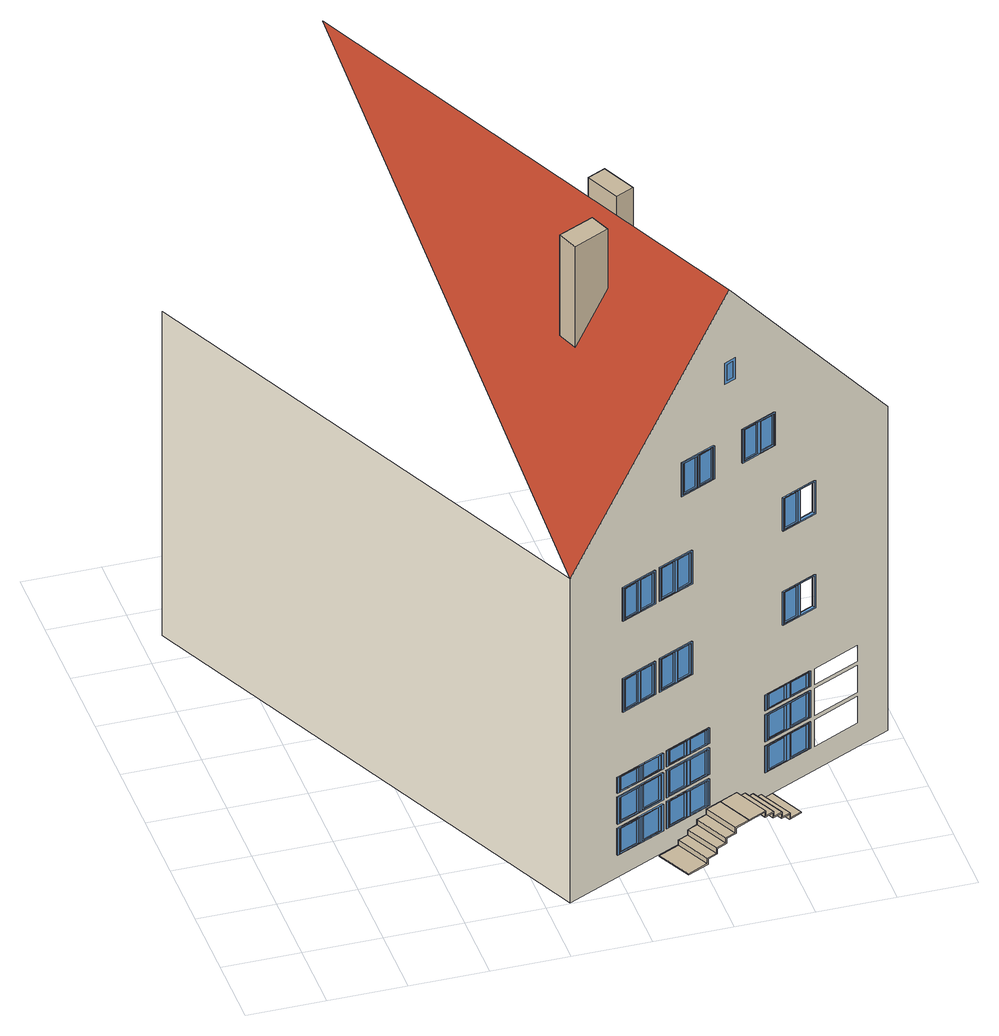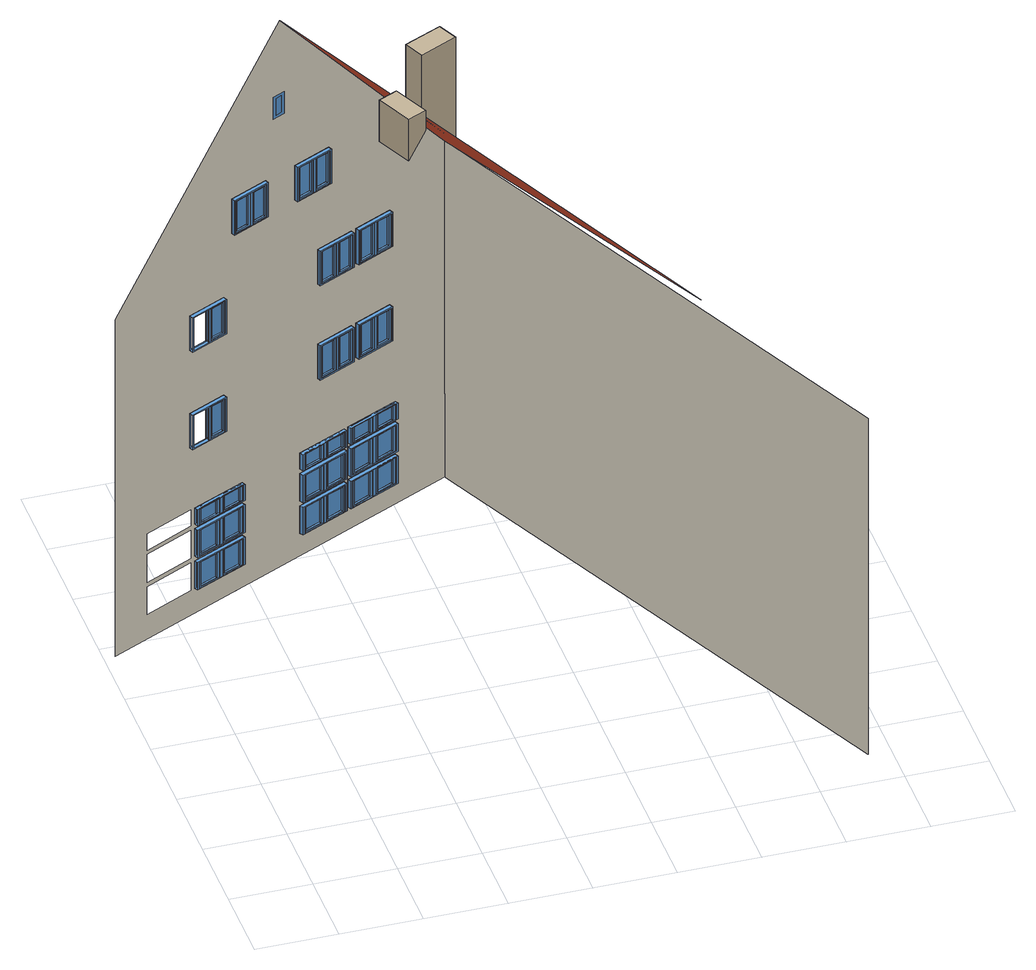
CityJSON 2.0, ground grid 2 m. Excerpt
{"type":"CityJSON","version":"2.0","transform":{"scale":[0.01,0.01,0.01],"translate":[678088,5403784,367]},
"CityObjects":{
"building1":{"type":"Building","attributes":{"dataAvailable":"Sufficient","measuredHeight":16.65},"children":["building1-1","building1-2","building1-3"],"geometry":[{"type":"MultiSurface","lod":"3","boundaries":[[[0,1,2,3]],[[4,5,6,7]],[[8,9,10,11]],[[12,13,14,15]],[[16,17,18,19]],[[20,21,22,23]],[[24,25,26,27]],[[28,29,30,31]],[[32,33,34,35]],[[36,37,38,39]],[[40,41,42,43]],[[44,45,46,47]],[[48,49,50,51]],[[52,53,54,55]],[[56,57,58,59]],[[60,61,62,63]],[[64,65,66,67]],[[68,69,70,71]],[[72,73,74,75]],[[76,77,78,79]],[[80,81,82,83]],[[19,18,84,85]],[[86,87,17,16]],[[23,22,88,89]],[[90,91,21,20]],[[27,26,92,93]],[[94,95,25,24]],[[86,16,19,85],[96,97,41,42]],[[90,20,23,89],[98,99,45,46]],[[94,24,27,93],[100,101,49,50]],[[43,42,96,102]],[[103,97,41,40]],[[47,46,98,104]],[[105,99,45,44]],[[51,50,100,106]],[[107,101,49,48]],[[108,30,29,109],[103,40,43,102]],[[110,34,33,111],[105,44,47,104]],[[112,38,37,113],[107,48,51,106]],[[102,103,40,43]],[[104,105,44,47]],[[106,107,48,51]],[[114,109,29,28]],[[31,30,108,115]],[[116,111,33,32]],[[35,34,110,117]],[[118,113,37,36]],[[39,38,112,119]],[[63,62,120,121]],[[122,123,61,60]],[[67,66,124,125]],[[126,127,65,64]],[[122,60,63,121],[128,129,77,78]],[[126,64,67,125],[130,131,81,82]],[[79,78,128,132]],[[133,129,77,76]],[[83,82,130,134]],[[135,131,81,80]],[[132,133,76,79]],[[134,135,80,83]],[[136,70,69,137],[133,76,79,132]],[[138,74,73,139],[135,80,83,134]],[[140,137,69,68]],[[71,70,136,141]],[[142,139,73,72]],[[75,74,138,143]],[[132,128,129,133]],[[134,130,131,135]],[[102,96,97,103]],[[104,98,99,105]],[[106,100,101,107]],[[120,123,122,121]],[[124,127,126,125]],[[141,136,137,140]],[[143,138,139,142]],[[144,145,123,120]],[[146,147,127,124]],[[148,52,55,149],[61,123,145,150,151,144,120,62]],[[152,56,59,153],[65,127,147,154,155,146,124,66]],[[84,87,86,85]],[[88,91,90,89]],[[92,95,94,93]],[[156,149,55,54]],[[53,52,148,157]],[[158,153,59,58]],[[57,56,152,159]],[[115,108,109,114]],[[117,110,111,116]],[[119,112,113,118]],[[157,53,54,156],[160,161,162,140,68,71,141,163]],[[159,57,58,158],[164,165,166,142,72,75,143,167]],[[163,141,140,162]],[[167,143,142,166]],[[145,144,168,169]],[[147,146,170,171]],[[172,173,87,84]],[[174,175,91,88]],[[176,177,95,92]],[[178,4,7,179],[17,87,173,180,181,172,84,18]],[[182,8,11,183],[21,91,175,184,185,174,88,22]],[[186,12,15,187],[25,95,177,188,189,176,92,26]],[[162,190,191,163]],[[166,192,193,167]],[[5,4,178,194]],[[195,179,7,6]],[[9,8,182,196]],[[197,183,11,10]],[[13,12,186,198]],[[199,187,15,14]],[[200,115,114,201]],[[202,117,116,203]],[[204,119,118,205]],[[194,5,6,195],[206,207,201,114,28,31,115,200]],[[196,9,10,197],[208,209,203,116,32,35,117,202]],[[198,13,14,199],[210,211,205,118,36,39,119,204]],[[173,172,212,213]],[[175,174,214,215]],[[177,176,216,217]],[[201,218,219,200]],[[203,220,221,202]],[[205,222,223,204]],[[224,225,226,227]],[[228,229,230,231]],[[232,233,234,235]],[[236,237,238,239]],[[240,241,242,243]],[[244,150,145,169]],[[245,154,147,171]],[[168,144,151,246]],[[170,146,155,247]],[[246,244,169,168],[248,249,226,225]],[[247,245,171,170],[250,251,230,229]],[[227,226,249,252]],[[231,230,251,253]],[[227,224,254,252]],[[231,228,255,253]],[[191,190,256,257],[227,224,254,252]],[[193,192,258,259],[231,228,255,253]],[[161,256,190,162]],[[163,191,257,160]],[[165,258,192,166]],[[167,193,259,164]],[[212,172,181,260]],[[261,180,173,213]],[[214,174,185,262]],[[263,184,175,215]],[[216,176,189,264]],[[265,188,177,217]],[[260,261,213,212],[266,267,234,233]],[[262,263,215,214],[268,269,238,237]],[[264,265,217,216],[270,271,242,241]],[[235,234,267,272]],[[239,238,269,273]],[[243,242,271,274]],[[219,218,275,276],[235,232,277,272]],[[221,220,278,279],[239,236,280,273]],[[223,222,281,282],[243,240,283,274]],[[235,232,277,272]],[[239,236,280,273]],[[243,240,283,274]],[[207,275,218,201]],[[209,278,220,203]],[[211,281,222,205]],[[200,219,276,206]],[[202,221,279,208]],[[204,223,282,210]],[[246,151,150,244]],[[247,155,154,245]],[[160,257,256,161]],[[164,259,258,165]],[[284,285,2]],[[149,156,157,148]],[[153,158,159,152]],[[286,287,288,289]],[[290,291,292,293]],[[294,295,296,297]],[[298,299,300,301]],[[260,181,180,261]],[[262,185,184,263]],[[264,189,188,265]],[[302,303,304,305]],[[306,307,308,309]],[[206,276,275,207]],[[208,279,278,209]],[[210,282,281,211]],[[310,311,312,313]],[[314,315,316,317]],[[179,195,194,178]],[[183,197,196,182]],[[187,199,198,186]],[[318,319,320,321]],[[322,323,324,325]],[[326,327,328,329]],[[330,331,295,294]],[[332,333,299,298]],[[297,296,334,335]],[[301,300,336,337]],[[330,294,297,335],[338,339,311,312]],[[332,298,301,337],[340,341,315,316]],[[313,312,338,342]],[[343,339,311,310]],[[317,316,340,344]],[[345,341,315,314]],[[346,347,348,349]],[[350,351,352,353]],[[354,355,356,357]],[[342,343,310,313]],[[344,345,314,317]],[[358,304,303,359],[343,310,313,342]],[[360,308,307,361],[345,314,317,344]],[[362,359,303,302]],[[305,304,358,363]],[[364,361,307,306]],[[309,308,360,365]],[[366,367,368,369]],[[370,371,372,373]],[[374,375,376,377]],[[378,379,380,381]],[[382,383,384,385]],[[386,387,388,389]],[[342,338,339,343]],[[344,340,341,345]],[[334,331,330,335]],[[336,333,332,337]],[[363,358,359,362]],[[365,360,361,364]],[[390,391,331,334]],[[392,393,333,336]],[[394,286,289,395],[295,331,391,396,397,390,334,296]],[[398,290,293,399],[299,333,393,400,401,392,336,300]],[[402,395,289,288]],[[287,286,394,403]],[[404,399,293,292]],[[291,290,398,405]],[[406,363,362,407]],[[403,287,288,402],[408,409,407,362,302,305,363,406]],[[410,365,364,411]],[[405,291,292,404],[412,413,411,364,306,309,365,410]],[[391,390,414,415]],[[393,392,416,417]],[[407,418,419,406]],[[411,420,421,410]],[[349,348,422,423]],[[424,425,347,346]],[[353,352,426,427]],[[428,429,351,350]],[[357,356,430,431]],[[432,433,355,354]],[[424,346,349,423],[434,435,379,380]],[[428,350,353,427],[436,437,383,384]],[[432,354,357,431],[438,439,387,388]],[[381,380,434,440]],[[441,435,379,378]],[[385,384,436,442]],[[443,437,383,382]],[[389,388,438,444]],[[445,439,387,386]],[[446,368,367,447],[441,378,381,440]],[[448,372,371,449],[443,382,385,442]],[[450,376,375,451],[445,386,389,444]],[[440,441,378,381]],[[442,443,382,385]],[[444,445,386,389]],[[452,447,367,366]],[[453,449,371,370]],[[454,451,375,374]],[[369,368,446,455]],[[373,372,448,456]],[[377,376,450,457]],[[458,459,460,461]],[[462,463,464,465]],[[466,467,468,469]],[[470,471,472,473]],[[474,475,476,477]],[[478,396,391,415]],[[414,390,397,479]],[[480,400,393,417]],[[416,392,401,481]],[[479,478,415,414],[482,483,460,459]],[[481,480,417,416],[484,485,464,463]],[[461,460,483,486]],[[465,464,485,487]],[[461,458,488,486]],[[465,462,489,487]],[[419,418,490,491],[461,458,488,486]],[[421,420,492,493],[465,462,489,487]],[[409,490,418,407]],[[406,419,491,408]],[[413,492,420,411]],[[410,421,493,412]],[[440,434,435,441]],[[442,436,437,443]],[[444,438,439,445]],[[494,495,496,497]],[[422,425,424,423]],[[426,429,428,427]],[[430,433,432,431]],[[455,446,447,452]],[[456,448,449,453]],[[457,450,451,454]],[[498,318,321,499],[347,425,500,501,502,503,422,348]],[[503,500,425,422]],[[504,322,325,505],[351,429,506,507,508,509,426,352]],[[509,506,429,426]],[[510,326,329,511],[355,433,512,513,514,515,430,356]],[[515,512,433,430]],[[319,318,498,516]],[[517,499,321,320]],[[323,322,504,518]],[[519,505,325,324]],[[327,326,510,520]],[[521,511,329,328]],[[516,319,320,517],[522,523,524,452,366,369,455,525]],[[525,455,452,524]],[[518,323,324,519],[526,527,528,453,370,373,456,529]],[[529,456,453,528]],[[520,327,328,521],[530,531,532,454,374,377,457,533]],[[533,457,454,532]],[[500,503,534,535]],[[506,509,536,537]],[[512,515,538,539]],[[524,540,541,525]],[[528,542,543,529]],[[532,544,545,533]],[[546,547,471,470]],[[473,472,548,549]],[[546,470,473,549],[550,551,495,496]],[[552,551,495,494]],[[497,496,550,553]],[[553,552,494,497]],[[554,476,475,555],[552,494,497,553]],[[556,555,475,474]],[[477,476,554,557]],[[479,397,396,478]],[[481,401,400,480]],[[408,491,490,409]],[[412,493,492,413]],[[558,559,560,561]],[[562,563,564,565]],[[566,567,568,569]],[[395,402,403,394]],[[399,404,405,398]],[[553,550,551,552]],[[548,547,546,549]],[[557,554,555,556]],[[570,571,547,548]],[[572,466,469,573],[471,547,571,574,575,570,548,472]],[[467,466,572,576]],[[577,573,469,468]],[[534,503,502,578]],[[579,501,500,535]],[[536,509,508,580]],[[581,507,506,537]],[[538,515,514,582]],[[583,513,512,539]],[[578,579,535,534],[584,585,560,559]],[[580,581,537,536],[586,587,564,563]],[[582,583,539,538],[588,589,568,567]],[[590,557,556,591]],[[576,467,468,577],[592,593,591,556,474,477,557,590]],[[561,560,585,594]],[[565,564,587,595]],[[569,568,589,596]],[[541,540,597,598],[561,558,599,594]],[[561,558,599,594]],[[543,542,600,601],[565,562,602,595]],[[565,562,602,595]],[[545,544,603,604],[569,566,605,596]],[[569,566,605,596]],[[523,597,540,524]],[[525,541,598,522]],[[527,600,542,528]],[[529,543,601,526]],[[531,603,544,532]],[[533,545,604,530]],[[571,570,606,607]],[[591,608,609,590]],[[610,611,612,613]],[[614,574,571,607]],[[606,570,575,615]],[[615,614,607,606],[616,617,612,611]],[[613,612,617,618]],[[609,608,619,620],[613,610,621,618]],[[613,610,621,618]],[[593,619,608,591]],[[590,609,620,592]],[[578,502,501,579]],[[580,508,507,581]],[[582,514,513,583]],[[522,598,597,523]],[[526,601,600,527]],[[530,604,603,531]],[[499,517,516,498]],[[505,519,518,504]],[[511,521,520,510]],[[615,575,574,614]],[[592,620,619,593]],[[573,577,576,572]],[[622,623,284,2,1],[577,468,467,576],[159,158,58,57],[292,291,405,404],[624,625,626,627],[628,629,630,631],[632,633,634,635],[156,54,53,157],[287,403,402,288],[636,637,638,639],[198,199,14,13],[323,518,519,324],[10,9,196,197],[319,516,517,320],[195,6,5,194],[521,328,327,520],[640,641,642,643],[644,645,646,647],[648,649,650,651],[652,653,654,655],[656,657,658,659],[660,661,662,663]],[[664,665,666,667]],[[633,632,635,634],[665,664,667,666]],[[668,625,624,669]],[[670,671,672,673]],[[674,675,676,677]],[[678,679,680,681]],[[673,672,682,683]],[[684,685,671,670]],[[684,670,673,683],[686,687,679,680]],[[681,680,686,688]],[[689,687,679,678]],[[690,676,675,691],[689,678,681,688]],[[688,689,678,681]],[[692,691,675,674]],[[677,676,690,693]],[[688,686,687,689]],[[682,685,684,683]],[[693,690,691,692]],[[694,695,685,682]],[[696,668,669,697],[671,685,695,698,699,694,682,672]],[[625,668,696,626]],[[627,697,669,624]],[[626,625,624,627],[700,701,702,692,674,677,693,703]],[[703,693,692,702]],[[695,694,704,705]],[[702,706,707,703]],[[708,709,710,711]],[[712,644,647,713]],[[714,650,649,715]],[[716,642,641,717]],[[718,698,695,705]],[[704,694,699,719]],[[719,718,705,704],[720,721,710,709]],[[711,710,721,722]],[[707,706,723,724],[711,708,725,722]],[[711,708,725,722]],[[726,727,728,729]],[[730,731,732,733]],[[734,735,736,737]],[[701,723,706,702]],[[703,707,724,700]],[[738,739,740,741]],[[742,743,744,745]],[[746,747,748,749]],[[750,751,752,753]],[[754,755,756,757]],[[758,759,760,761]],[[719,699,698,718]],[[700,724,723,701]],[[697,627,626,696]],[[729,728,762,763]],[[764,765,727,726]],[[733,732,766,767]],[[768,769,731,730]],[[737,736,770,771]],[[772,773,735,734]],[[764,726,729,763],[774,775,751,752]],[[768,730,733,767],[776,777,755,756]],[[772,734,737,771],[778,779,759,760]],[[753,752,774,780]],[[757,756,776,781]],[[761,760,778,782]],[[783,775,751,750]],[[784,777,755,754]],[[785,779,759,758]],[[780,783,750,753]],[[781,784,754,757]],[[782,785,758,761]],[[786,740,739,787],[783,750,753,780]],[[788,744,743,789],[784,754,757,781]],[[790,748,747,791],[785,758,761,782]],[[792,787,739,738]],[[741,740,786,793]],[[794,789,743,742]],[[745,744,788,795]],[[796,791,747,746]],[[749,748,790,797]],[[798,630,629,799]],[[800,639,638,801]],[[802,803,804,805]],[[806,807,808,809]],[[780,774,775,783]],[[781,776,777,784]],[[782,778,779,785]],[[810,811,812,813]],[[814,815,816,817]],[[818,819,820,821]],[[822,823,824,825]],[[762,765,764,763]],[[766,769,768,767]],[[770,773,772,771]],[[793,786,787,792]],[[795,788,789,794]],[[797,790,791,796]],[[826,712,713,827],[727,765,828,829,830,831,762,728]],[[832,714,715,833],[731,769,834,835,836,837,766,732]],[[838,716,717,839],[735,773,840,841,842,843,770,736]],[[831,828,765,762]],[[837,834,769,766]],[[843,840,773,770]],[[644,712,826,645]],[[646,827,713,647]],[[650,714,832,651]],[[648,833,715,649]],[[642,716,838,643]],[[640,839,717,641]],[[645,644,647,646],[844,845,846,792,738,741,793,847]],[[651,650,649,648],[848,849,850,794,742,745,795,851]],[[643,642,641,640],[852,853,854,796,746,749,797,855]],[[847,793,792,846]],[[851,795,794,850]],[[855,797,796,854]],[[828,831,856,857]],[[834,837,858,859]],[[840,843,860,861]],[[846,862,863,847]],[[850,864,865,851]],[[854,866,867,855]],[[805,804,868,869]],[[809,808,870,871]],[[872,873,803,802]],[[874,875,807,806]],[[872,802,805,869],[876,877,819,820]],[[874,806,809,871],[878,879,823,824]],[[821,820,876,880]],[[881,877,819,818]],[[825,824,878,882]],[[883,879,823,822]],[[884,812,811,885],[881,818,821,880]],[[886,816,815,887],[883,822,825,882]],[[880,881,818,821]],[[882,883,822,825]],[[888,885,811,810]],[[813,812,884,889]],[[890,887,815,814]],[[817,816,886,891]],[[892,893,894,895]],[[896,897,898,899]],[[900,901,902,903]],[[880,876,877,881]],[[882,878,879,883]],[[868,873,872,869]],[[870,875,874,871]],[[889,884,885,888]],[[891,886,887,890]],[[856,831,830,904]],[[858,837,836,905]],[[860,843,842,906]],[[907,829,828,857]],[[908,835,834,859]],[[909,841,840,861]],[[910,911,873,868]],[[912,913,875,870]],[[914,798,799,915],[803,873,911,916,917,910,868,804]],[[918,800,801,919],[807,875,913,920,921,912,870,808]],[[904,907,857,856],[922,923,894,893]],[[905,908,859,858],[924,925,898,897]],[[906,909,861,860],[926,927,902,901]],[[895,894,923,928]],[[899,898,925,929]],[[903,902,927,930]],[[628,915,799,629]],[[630,798,914,631]],[[637,919,801,638]],[[639,800,918,636]],[[863,862,931,932],[895,892,933,928]],[[865,864,934,935],[899,896,936,929]],[[867,866,937,938],[903,900,939,930]],[[895,892,933,928]],[[899,896,936,929]],[[903,900,939,930]],[[845,931,862,846]],[[847,863,932,844]],[[849,934,864,850]],[[851,865,935,848]],[[853,937,866,854]],[[855,867,938,852]],[[940,889,888,941]],[[942,891,890,943]],[[631,630,629,628],[944,945,941,888,810,813,889,940]],[[636,639,638,637],[946,947,943,890,814,817,891,942]],[[911,910,948,949]],[[913,912,950,951]],[[941,952,953,940]],[[943,954,955,942]]],"semantics":{"surfaces":[{"type":"WallSurface","klumMaterialClass":"Plaster","klumMaterialIndex":"I202","materialUncertainty":"0.3"},{"type":"Window","frameKlumMaterialClass":"Wood","frameKlumMaterialIndex":"L001","paneMaterialClass":"Glass"},{"type":"Window","frameKlumMaterialClass":"Wood","frameKlumMaterialIndex":"L101","frameMaterialUncertainty":"0.5","paneMaterialClass":"Glass","_cityeditor_layer":"Unclassified.LoD3"},{"type":"RoofSurface","klumMaterialClass":"Ceramic","klumMaterialIndex":"D201","materialUncertainty":"0.3"}],"values":[0,1,1,1,1,1,1,1,1,1,1,1,1,2,2,2,2,2,2,2,2,1,1,1,1,1,1,1,1,1,1,1,1,1,1,1,1,1,1,1,1,1,1,1,1,1,1,1,2,2,2,2,2,2,2,2,2,2,2,2,2,2,2,2,2,2,2,2,1,1,1,2,2,2,2,2,2,2,2,1,1,1,2,2,2,2,1,1,1,2,2,2,2,2,2,1,1,1,1,1,1,2,2,1,1,1,1,1,1,1,1,1,1,1,1,1,1,1,1,1,1,2,2,1,1,1,2,2,2,2,2,2,2,2,2,2,2,2,2,2,2,2,1,1,1,1,1,1,1,1,1,1,1,1,1,1,1,1,1,1,1,1,1,1,1,1,2,2,2,2,3,2,2,2,2,2,2,1,1,1,2,2,1,1,1,2,2,1,1,1,1,1,1,2,2,2,2,2,2,2,2,2,2,1,1,1,2,2,2,2,2,2,2,2,1,1,1,1,1,1,2,2,2,2,2,2,2,2,2,2,2,2,2,2,2,2,2,2,2,2,2,2,1,1,1,1,1,1,1,1,1,1,1,1,1,1,1,1,1,1,1,1,1,1,1,1,1,1,1,2,2,2,2,2,2,2,2,2,2,2,2,2,2,2,2,2,2,2,2,2,1,1,1,2,1,1,1,1,1,1,1,1,1,1,1,1,1,1,1,1,1,1,1,1,1,1,1,1,1,1,1,1,1,1,2,2,2,2,2,2,2,2,2,2,2,2,2,1,1,1,2,2,2,2,2,2,2,2,2,1,1,1,1,1,1,1,1,1,2,2,1,1,1,1,1,1,1,1,1,1,1,1,1,1,1,2,2,2,2,2,2,2,2,2,2,2,1,1,1,1,1,1,1,1,1,2,2,2,0,2,2,2,2,2,2,2,2,2,2,2,2,2,2,2,2,2,2,2,2,2,2,2,2,2,2,2,1,1,1,2,2,2,2,2,2,1,1,1,2,2,1,1,1,1,1,1,2,2,2,1,1,1,1,1,1,1,1,1,1,1,1,1,1,1,1,1,1,1,1,1,1,1,1,1,1,1,2,2,2,2,1,1,1,2,2,2,2,1,1,1,1,1,1,1,1,1,1,1,1,1,1,1,1,1,1,1,1,1,1,1,1,1,1,1,1,1,1,2,2,2,2,2,2,2,2,2,2,2,2,2,2,2,2,2,2,1,1,1,2,2,2,2,2,2,1,1,1,1,1,1,2,2,2,2,1,1,1,1,1,1,2,2,2,2,1,1,1,1,1,1,1,1,1,1,1,1,2,2,2,2,2,2,2,2]}}]},
"building1-1":{"type":"BuildingInstallation","attributes":{"materialUncertainty":"1","_cityeditor_layer":"Unclassified.LoD3","relationToConstruction":"outside"},"parents":["building1"],"geometry":[{"type":"MultiSurface","lod":"3","boundaries":[[[956,957,958,959]],[[960,961,962,963]],[[963,956,959,960]],[[957,962,961,958]],[[957,956,963,962]]]}]},
"building1-2":{"type":"BuildingInstallation","attributes":{"materialUncertainty":"0.3","materialClass":"Metal","materialName":"Aluminium","_cityeditor_layer":"Unclassified.LoD3","relationToConstruction":"outside"},"parents":["building1"],"geometry":[{"type":"MultiSurface","lod":"3","boundaries":[[[964,965,966,967]],[[968,969,970,971]],[[969,972,973,970]],[[974,968,971,975]],[[976,964,967,977]],[[978,974,975,979]],[[972,976,977,973]],[[980,966,965,981]],[[982,983,984,985]],[[986,987,988,989]],[[990,991,980,981]],[[991,992,985,984,993,994,995,989,988,996,997,979,975,971,970,973,977,967,966,980]],[[998,999,1000,1001,1002,1003,1004,1005,1006,1007,1008,1009,1010,1011,1012,1013,1014,1015,1016,1017]],[[1018,982,985,992]],[[1019,1020,995,994]],[[983,1021,993,984]],[[987,999,996,988]],[[1022,996,999,998]],[[998,1017,1023,1022]],[[1020,986,989,995]],[[990,1018,992,991]],[[1021,1019,994,993]],[[1000,978,979,997]],[[981,965,964,976,972,969,968,974,978,1000,999,987,986,1020,1019,1021,983,982,1018,990]],[[1007,1006,1024,1025]],[[1026,997,996,1022,1023,1027,1028,1029,1030,1031,1032,1033,1034,1035,1025,1024,1036,1037,1038,1039]],[[1006,1005,1036,1024]],[[1001,1000,997,1026]],[[997,1000,999,996]],[[1005,1004,1037,1036]],[[1004,1003,1038,1037]],[[1002,1001,1026,1039]],[[1003,1002,1039,1038]],[[1017,1016,1027,1023]],[[1014,1013,1030,1029]],[[1012,1011,1032,1031]],[[1015,1014,1029,1028]],[[1013,1012,1031,1030]],[[1016,1015,1028,1027]],[[1011,1010,1033,1032]],[[1010,1009,1034,1033]],[[1009,1008,1035,1034]],[[1008,1007,1025,1035]]]}]},
"building1-3":{"type":"BuildingInstallation","attributes":{"materialUncertainty":"1","_cityeditor_layer":"Unclassified.LoD3","relationToConstruction":"outside"},"parents":["building1"],"geometry":[{"type":"MultiSurface","lod":"3","boundaries":[[[1040,1041,1042,1043]],[[1044,1045,1042,1041]],[[1040,1043,1046,1047]],[[1041,1040,1047,1044]],[[1047,1046,1045,1044]],[[1045,1046,1043,1042]]]}]}
},
"vertices":[
[55,1296,11],[659,1,11],[659,1,954],[55,1296,954],[791,75,151],[796,66,151],[796,66,74],[791,75,74],[791,75,242],[796,66,242],[796,66,164],[791,75,164],[791,75,299],[796,66,299],[796,66,254],[791,75,254],[798,75,149],[797,77,149],[797,77,76],[798,75,76],[798,75,239],[797,77,239],[797,77,167],[798,75,167],[798,75,298],[797,77,298],[797,77,255],[798,75,255],[801,68,76],[800,71,76],[800,71,149],[801,68,149],[801,68,167],[800,71,167],[800,71,239],[801,68,239],[801,68,255],[800,71,255],[800,71,298],[801,68,298],[807,74,79],[805,79,79],[805,79,145],[807,74,145],[807,74,170],[805,79,170],[805,79,236],[807,74,236],[807,74,257],[805,79,257],[805,79,296],[807,74,296],[806,82,578],[811,73,578],[811,73,482],[806,82,482],[806,82,843],[811,73,843],[811,73,746],[806,82,746],[811,82,575],[810,84,575],[810,84,485],[811,82,485],[811,82,840],[810,84,840],[810,84,749],[811,82,749],[815,75,485],[814,77,485],[814,77,575],[815,75,575],[815,75,749],[814,77,749],[814,77,840],[815,75,840],[819,79,489],[816,84,489],[816,84,571],[819,79,571],[819,79,753],[816,84,753],[816,84,836],[819,79,836],[853,104,76],[854,102,76],[854,102,149],[853,104,149],[853,104,167],[854,102,167],[854,102,239],[853,104,239],[853,104,255],[854,102,255],[854,102,298],[853,104,298],[847,99,145],[847,99,79],[847,99,236],[847,99,170],[847,99,296],[847,99,257],[849,94,145],[849,94,79],[849,94,236],[849,94,170],[849,94,296],[849,94,257],[856,97,149],[856,97,76],[856,97,239],[856,97,167],[856,97,298],[856,97,255],[858,95,76],[858,95,149],[858,95,167],[858,95,239],[858,95,255],[858,95,298],[851,103,485],[852,101,485],[852,101,575],[851,103,575],[851,103,749],[852,101,749],[852,101,840],[851,103,840],[847,98,571],[847,98,489],[847,98,836],[847,98,753],[849,94,571],[849,94,489],[849,94,836],[849,94,753],[854,96,575],[854,96,485],[854,96,840],[854,96,749],[855,94,485],[855,94,575],[855,94,749],[855,94,840],[856,106,485],[856,106,575],[856,106,749],[856,106,840],[900,127,578],[900,127,482],[896,125,575],[896,125,485],[900,127,843],[900,127,746],[896,125,840],[896,125,749],[905,118,482],[905,118,578],[905,118,746],[905,118,843],[901,116,575],[901,116,485],[860,97,485],[860,97,575],[901,116,840],[901,116,749],[860,97,749],[860,97,840],[857,103,485],[857,103,575],[857,103,749],[857,103,840],[861,108,76],[861,108,149],[861,108,167],[861,108,239],[861,108,255],[861,108,298],[922,137,151],[922,137,74],[917,135,149],[917,135,76],[922,137,242],[922,137,164],[917,135,239],[917,135,167],[922,137,299],[922,137,254],[917,135,298],[917,135,255],[859,99,485],[859,99,575],[859,99,749],[859,99,840],[927,128,151],[927,128,74],[927,128,242],[927,128,164],[927,128,299],[927,128,254],[865,99,149],[865,99,76],[865,99,239],[865,99,167],[865,99,298],[865,99,255],[921,126,149],[921,126,76],[921,126,239],[921,126,167],[921,126,298],[921,126,255],[862,105,76],[862,105,149],[862,105,167],[862,105,239],[862,105,255],[862,105,298],[864,101,76],[864,101,149],[864,101,167],[864,101,239],[864,101,255],[864,101,298],[864,101,571],[862,106,571],[862,106,489],[864,101,489],[864,101,836],[862,106,836],[862,106,753],[864,101,753],[871,104,145],[869,109,145],[869,109,79],[871,104,79],[871,104,236],[869,109,236],[869,109,170],[871,104,170],[871,104,296],[869,109,296],[869,109,257],[871,104,257],[897,123,575],[897,123,840],[897,123,485],[897,123,749],[892,120,571],[892,120,489],[892,120,836],[892,120,753],[894,116,489],[894,116,753],[894,116,571],[894,116,836],[900,118,485],[900,118,575],[900,118,749],[900,118,840],[918,133,76],[918,133,149],[918,133,167],[918,133,239],[918,133,255],[918,133,298],[911,129,145],[911,129,79],[911,129,236],[911,129,170],[911,129,296],[911,129,257],[913,125,79],[913,125,170],[913,125,257],[920,128,76],[920,128,149],[913,125,145],[920,128,167],[920,128,239],[913,125,236],[920,128,255],[920,128,298],[913,125,296],[1116,219,1543],[518,1520,1543],[913,133,578],[917,124,578],[917,124,482],[913,133,482],[913,133,843],[917,124,843],[917,124,746],[913,133,746],[918,132,575],[917,135,575],[917,135,485],[918,132,485],[918,132,840],[917,135,840],[917,135,749],[918,132,749],[921,126,485],[920,128,485],[920,128,575],[921,126,575],[921,126,749],[920,128,749],[920,128,840],[921,126,840],[925,130,489],[923,135,489],[923,135,571],[925,130,571],[925,130,753],[923,135,753],[923,135,836],[925,130,836],[933,142,242],[937,133,242],[937,133,164],[933,142,164],[933,142,299],[937,133,299],[937,133,254],[933,142,254],[933,142,151],[937,133,151],[937,133,74],[933,142,74],[958,152,575],[957,154,575],[958,152,840],[957,154,840],[957,154,485],[958,152,485],[957,154,749],[958,152,749],[953,149,571],[953,149,489],[953,149,836],[953,149,753],[955,145,571],[955,145,489],[955,145,836],[955,145,753],[939,142,239],[938,145,239],[938,145,167],[939,142,167],[939,142,298],[938,145,298],[938,145,256],[939,142,256],[939,142,149],[938,145,149],[938,145,76],[939,142,76],[960,147,575],[960,147,485],[960,147,840],[960,147,749],[961,145,485],[961,145,575],[961,145,749],[961,145,840],[942,136,167],[941,138,167],[941,138,239],[942,136,239],[942,136,256],[941,138,256],[941,138,298],[942,136,298],[942,136,76],[941,138,76],[941,138,149],[942,136,149],[948,141,170],[945,146,170],[945,146,236],[948,141,236],[948,141,257],[945,146,257],[945,146,296],[948,141,296],[948,141,79],[945,146,79],[945,146,145],[948,141,145],[962,156,485],[962,156,575],[962,156,749],[962,156,840],[1007,178,578],[1007,178,482],[1003,176,575],[1003,176,485],[1007,178,843],[1007,178,746],[1003,176,840],[1003,176,749],[1011,169,482],[1011,169,578],[1011,169,746],[1011,169,843],[967,147,575],[967,147,485],[1007,167,575],[1007,167,485],[967,147,840],[967,147,749],[1007,167,840],[1007,167,749],[963,154,485],[963,154,575],[963,154,749],[963,154,840],[966,150,485],[966,150,575],[966,150,749],[966,150,840],[991,170,167],[992,168,167],[992,168,239],[991,170,239],[991,170,256],[992,168,256],[992,168,298],[991,170,298],[991,170,76],[992,168,76],[992,168,149],[991,170,149],[985,164,236],[985,164,170],[985,164,296],[985,164,257],[985,164,145],[985,164,79],[987,160,236],[987,160,170],[987,160,296],[987,160,257],[987,160,145],[987,160,79],[994,163,239],[994,163,167],[994,163,298],[994,163,256],[994,163,149],[994,163,76],[995,161,167],[995,161,256],[995,161,76],[995,161,239],[995,161,298],[995,161,149],[971,152,571],[969,157,571],[969,157,489],[971,152,489],[971,152,836],[969,157,836],[969,157,753],[971,152,753],[976,163,1113],[980,154,1113],[980,154,1016],[976,163,1016],[981,163,1110],[980,165,1110],[980,165,1019],[981,163,1019],[984,156,1019],[983,158,1019],[983,158,1110],[984,156,1110],[1004,174,575],[1004,174,485],[1004,174,840],[1004,174,749],[999,171,571],[999,171,489],[999,171,836],[999,171,753],[1001,167,489],[1001,167,753],[1001,167,571],[1001,167,836],[1006,169,485],[1006,169,575],[1006,169,749],[1006,169,840],[989,161,1023],[986,165,1023],[986,165,1106],[989,161,1106],[1055,201,242],[1055,201,164],[997,173,239],[1050,199,239],[1050,199,167],[997,173,167],[1055,201,299],[1055,201,254],[997,173,298],[1050,199,298],[1050,199,256],[997,173,256],[1055,201,151],[1055,201,74],[997,173,149],[1050,199,149],[1050,199,76],[997,173,76],[1060,192,242],[1060,192,164],[1060,192,299],[1060,192,254],[1060,192,151],[1060,192,74],[1055,189,239],[1055,189,167],[1002,164,167],[1002,164,239],[1055,189,298],[1055,189,256],[1002,164,256],[1002,164,298],[1055,189,149],[1055,189,76],[1002,164,76],[1002,164,149],[998,171,167],[998,171,239],[998,171,256],[998,171,298],[998,171,76],[998,171,149],[1001,166,167],[1001,166,239],[1001,166,256],[1001,166,298],[1001,166,76],[1001,166,149],[1022,182,1110],[1020,184,1110],[1020,184,1019],[1022,182,1019],[1016,179,1106],[1016,179,1023],[1018,175,1023],[1018,175,1106],[1024,178,1110],[1024,178,1019],[1025,175,1019],[1025,175,1110],[1007,170,236],[1005,174,236],[1005,174,170],[1007,170,170],[1007,170,296],[1005,174,296],[1005,174,257],[1007,170,257],[1007,170,145],[1005,174,145],[1005,174,79],[1007,170,79],[1026,187,1019],[1026,187,1110],[1070,208,1113],[1070,208,1016],[1066,206,1110],[1066,206,1019],[1074,199,1113],[1074,199,1016],[1051,196,167],[1051,196,239],[1051,196,256],[1051,196,298],[1051,196,76],[1051,196,149],[1045,193,236],[1045,193,170],[1045,193,296],[1045,193,257],[1045,193,145],[1045,193,79],[1030,178,1110],[1030,178,1019],[1070,197,1110],[1070,197,1019],[1047,188,170],[1047,188,257],[1047,188,79],[1053,192,167],[1053,192,239],[1047,188,236],[1053,192,256],[1053,192,298],[1047,188,296],[1053,192,76],[1053,192,149],[1047,188,145],[1027,184,1019],[1027,184,1110],[1029,180,1019],[1029,180,1110],[1034,182,1106],[1032,187,1106],[1032,187,1023],[1034,182,1023],[1067,204,1110],[1067,204,1019],[1062,201,1106],[1062,201,1023],[1064,197,1023],[1069,199,1019],[1069,199,1110],[1064,197,1106],[1572,437,11],[1572,437,954],[1155,237,1018],[1155,237,1115],[1249,282,1115],[1249,282,1018],[1365,338,755],[1271,293,755],[1271,293,852],[1365,338,852],[1104,213,1275],[1104,213,1337],[1134,227,1337],[1134,227,1275],[1365,338,578],[1365,338,481],[1271,293,481],[1271,293,578],[1351,331,80],[1220,269,80],[1220,269,157],[1351,331,157],[1220,269,248],[1351,331,248],[1351,331,170],[1220,269,170],[1351,331,260],[1220,269,260],[1220,269,305],[1351,331,305],[1362,336,260],[1362,336,306],[1484,395,306],[1484,395,260],[1362,336,170],[1362,336,248],[1484,395,248],[1484,395,170],[1362,336,80],[1362,336,157],[1484,395,157],[1484,395,80],[1111,216,1283],[1126,224,1283],[1126,224,1329],[1111,216,1329],[1151,246,1115],[1151,246,1018],[1156,246,1112],[1155,248,1112],[1155,248,1021],[1156,246,1021],[1159,239,1021],[1158,242,1021],[1158,242,1112],[1159,239,1112],[1163,244,1025],[1161,249,1025],[1161,249,1108],[1163,244,1108],[1195,268,1021],[1196,265,1021],[1196,265,1112],[1195,268,1112],[1191,263,1108],[1191,263,1025],[1193,258,1108],[1193,258,1025],[1198,261,1112],[1198,261,1021],[1199,259,1021],[1199,259,1112],[1200,270,1021],[1200,270,1112],[1245,291,1115],[1245,291,1018],[1241,289,1112],[1241,289,1021],[1245,280,1112],[1245,280,1021],[1205,261,1021],[1205,261,1112],[1201,268,1021],[1201,268,1112],[1203,263,1021],[1203,263,1112],[1209,266,1108],[1207,270,1108],[1207,270,1025],[1209,266,1025],[1216,278,248],[1216,278,170],[1216,278,305],[1216,278,260],[1216,278,157],[1216,278,80],[1242,287,1112],[1242,287,1021],[1237,285,1108],[1237,285,1025],[1239,280,1025],[1244,283,1021],[1244,283,1112],[1239,280,1108],[1222,278,245],[1221,280,245],[1221,280,173],[1222,278,173],[1222,278,304],[1221,280,304],[1221,280,262],[1222,278,262],[1222,278,155],[1221,280,155],[1221,280,82],[1222,278,82],[1226,271,173],[1225,274,173],[1225,274,245],[1226,271,245],[1226,271,262],[1225,274,262],[1225,274,304],[1226,271,304],[1226,271,82],[1225,274,82],[1225,274,155],[1226,271,155],[1232,277,176],[1230,282,176],[1230,282,242],[1232,277,242],[1232,277,263],[1230,282,263],[1230,282,302],[1232,277,302],[1232,277,85],[1230,282,85],[1230,282,151],[1232,277,151],[1278,307,173],[1279,305,173],[1279,305,245],[1278,307,245],[1278,307,262],[1279,305,262],[1279,305,304],[1278,307,304],[1278,307,82],[1279,305,82],[1279,305,155],[1278,307,155],[1272,301,242],[1272,301,176],[1272,301,302],[1272,301,263],[1272,301,151],[1272,301,85],[1274,297,242],[1274,297,302],[1274,297,151],[1274,297,176],[1274,297,263],[1274,297,85],[1281,300,245],[1281,300,173],[1281,300,304],[1281,300,262],[1281,300,155],[1281,300,82],[1282,298,173],[1282,298,245],[1282,298,262],[1282,298,304],[1282,298,82],[1282,298,155],[1267,302,852],[1267,302,755],[1267,302,578],[1267,302,481],[1272,301,849],[1271,304,849],[1271,304,758],[1272,301,758],[1272,301,575],[1271,304,575],[1271,304,484],[1272,301,484],[1275,295,758],[1274,297,758],[1274,297,849],[1275,295,849],[1275,295,484],[1274,297,484],[1274,297,575],[1275,295,575],[1279,300,762],[1277,304,762],[1277,304,845],[1279,300,845],[1279,300,488],[1277,304,488],[1277,304,571],[1279,300,571],[1347,340,248],[1347,340,170],[1285,311,245],[1342,338,245],[1342,338,173],[1285,311,173],[1347,340,305],[1347,340,260],[1285,311,304],[1342,338,304],[1342,338,262],[1285,311,262],[1347,340,157],[1347,340,80],[1285,311,155],[1342,338,155],[1342,338,82],[1285,311,82],[1346,329,245],[1346,329,173],[1290,302,173],[1290,302,245],[1346,329,304],[1346,329,262],[1290,302,262],[1290,302,304],[1346,329,155],[1346,329,82],[1290,302,82],[1290,302,155],[1286,308,173],[1286,308,245],[1286,308,262],[1286,308,304],[1286,308,82],[1286,308,155],[1289,304,173],[1289,304,245],[1289,304,262],[1289,304,304],[1289,304,82],[1289,304,155],[1311,323,758],[1312,321,758],[1311,323,484],[1312,321,484],[1312,321,849],[1311,323,849],[1312,321,575],[1311,323,575],[1307,318,845],[1307,318,762],[1307,318,571],[1307,318,488],[1309,314,845],[1309,314,762],[1309,314,571],[1309,314,488],[1314,316,849],[1314,316,758],[1314,316,575],[1314,316,484],[1315,314,758],[1315,314,849],[1315,314,484],[1315,314,575],[1296,308,242],[1294,312,242],[1294,312,176],[1296,308,176],[1296,308,302],[1294,312,302],[1294,312,263],[1296,308,263],[1296,308,151],[1294,312,151],[1294,312,85],[1296,308,85],[1343,336,173],[1343,336,262],[1343,336,82],[1343,336,245],[1343,336,304],[1343,336,155],[1316,326,758],[1316,326,849],[1316,326,484],[1316,326,575],[1361,347,852],[1361,347,755],[1357,345,849],[1357,345,758],[1361,347,578],[1361,347,481],[1357,345,575],[1357,345,484],[1336,332,242],[1336,332,176],[1336,332,302],[1336,332,263],[1336,332,151],[1336,332,85],[1338,328,176],[1338,328,263],[1338,328,85],[1345,331,173],[1345,331,245],[1338,328,242],[1345,331,262],[1345,331,304],[1338,328,302],[1345,331,82],[1345,331,155],[1338,328,151],[1321,317,849],[1321,317,758],[1321,317,575],[1321,317,484],[1361,336,849],[1361,336,758],[1361,336,575],[1361,336,484],[1317,323,758],[1317,323,849],[1317,323,484],[1317,323,575],[1320,319,758],[1320,319,849],[1320,319,484],[1320,319,575],
[777,471,1600],[871,515,1600],[871,515,1428],[777,471,1307],[799,418,1305],[893,462,1426],[893,462,1598],[799,418,1598],
[1205,259,24],[1205,259,9],[1249,169,9],[1249,169,24],[1159,236,54],[1159,236,39],[1202,146,39],[1202,146,54],[1182,248,39],[1226,158,39],[1135,225,54],[1179,135,54],[1182,248,24],[1226,158,24],[1135,225,69],[1179,135,69],[1283,186,9],[1240,276,9],[1207,260,27],[1184,249,27],[1228,159,27],[1251,170,27],[1137,226,57],[1137,226,72],[1181,136,72],[1181,136,57],[1240,276,12],[1283,186,12],[1251,170,12],[1228,159,42],[1204,147,42],[1204,147,57],[1132,112,72],[1132,112,69],[1049,183,72],[1089,202,72],[1089,202,69],[1051,184,69],[1051,184,54],[1024,171,54],[1024,171,39],[997,158,39],[997,158,24],[970,145,24],[970,145,9],[914,118,9],[914,118,12],[968,144,12],[968,144,27],[995,157,27],[995,157,42],[1022,170,42],[1022,170,57],[1049,183,57],[1207,260,12],[1161,237,42],[1161,237,57],[1184,249,42],[1092,93,72],[1092,93,57],[1041,68,24],[1014,55,24],[1095,94,69],[1065,80,57],[1065,80,42],[1039,67,42],[1039,67,27],[1012,54,27],[1012,54,12],[958,28,12],[958,28,9],[1014,55,9],[1041,68,39],[1068,81,39],[1068,81,54],[1095,94,54],
[963,716,1581],[1005,625,1581],[1005,625,1464],[963,716,1464],[958,603,1581],[958,603,1524],[916,694,1524],[916,694,1581]
]}
